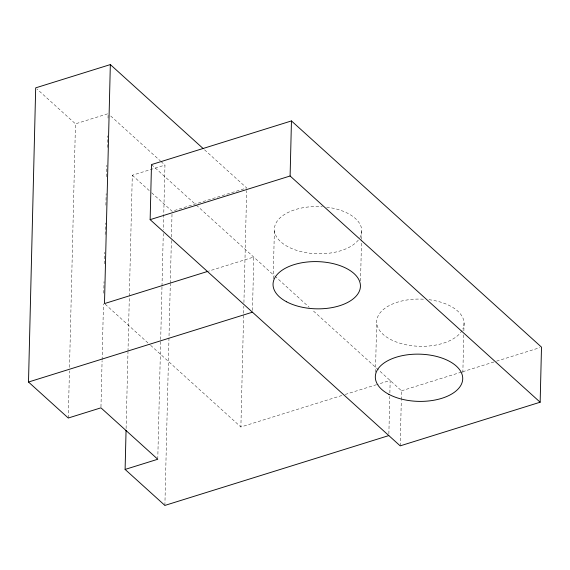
<?xml version="1.0" encoding="UTF-8"?>
<svg xmlns="http://www.w3.org/2000/svg" width="570" height="570" viewBox="0 0 570 570"><rect width="100%" height="100%" fill="white"/><g stroke="black" fill="none" stroke-linecap="round" stroke-linejoin="round"><path stroke-width="0.43" stroke-dasharray="2.85 2.14" d="M68.279 418.017L69.433 370.913M69.519 367.358L75.468 123.847L36.993 89.041M100.961 406.944L102.087 360.732M102.108 359.841L103.476 303.853M103.74 293.187L104.025 281.637M104.46 263.86L104.737 252.303M105.172 234.534L105.457 222.977M105.892 205.2L106.17 193.65M106.583 176.764L106.868 165.207M107.302 147.438L107.588 135.881M108.022 118.104L108.129 113.665L75.468 123.847M126.105 428.547L127.979 352.118M128.001 351.227L129.326 297.02M129.347 296.129L132.297 175.261L164.958 165.079L163.369 229.952M157.769 459.249L161.98 286.831M162.001 285.94L163.284 233.508M164.887 505.419L170.295 284.124M170.323 283.24L171.363 240.576M171.449 237.027L172.012 213.914M341.822 395.502L240.882 426.987L243.639 314.141M243.661 313.251L243.839 306.147M243.924 302.592L246.66 190.637M252.482 310.408L253.785 257.034L208.827 271.056M273.201 278.801L274.391 229.952M360.532 280.982L361.53 240.127M361.551 239.243L361.772 230.358M375.466 372.239L376.684 322.499M388.868 433.799L389.787 396.435M389.873 392.88L390.172 380.425L377.454 384.394M400.19 445.861L401.301 400.568M401.323 399.677L401.536 390.799L312.424 310.087M462.847 372.637L463.78 334.447M463.866 330.899L464.058 322.905M345.221 394.447L376.606 384.657M401.536 390.799L461.764 372.018M462.612 371.747L495.693 361.43M496.541 361.166L539.804 347.679M204.559 149.825L246.724 187.972L172.076 211.249L150.558 191.784M110.737 116.031L160.384 160.94M161.039 161.531L164.958 165.079M151.492 164.58L195.695 204.573M196.358 205.164L274.206 275.602M274.868 276.108L309.175 307.237M132.297 175.261L149.903 191.192M105.151 304.188L149.96 344.722M150.615 345.32L240.882 426.987M462.078 330.479A43.712 23.612 1.4 0 1 410.493 345.534A43.712 23.612 1.4 0 1 377.183 318.366A43.712 23.612 1.4 0 1 423.738 299.207M428.982 299.692A43.712 23.612 1.4 0 1 462.84 329.011M326.695 207.152A43.712 23.612 1.4 0 1 358.836 239.386M358.295 240.098A43.712 23.612 1.4 0 1 305.142 252.496A43.712 23.612 1.4 0 1 275.246 224.751A43.712 23.612 1.4 0 1 322.328 206.725"/><path stroke-width="0.85" d="M126.063 430.329L125.108 469.431L157.769 459.249L100.94 407.835L68.279 418.017L28.5 382.028L35.689 87.858L110.338 64.581L203.241 148.627M110.338 64.581L104.495 303.589L207.979 271.32M150.145 219.649L151.492 164.58L291.455 120.933L541.5 347.144L540.153 402.213L400.19 445.861L150.145 219.649L290.109 175.995L540.153 402.213M290.109 175.995L291.455 120.933M28.5 382.028L252.439 312.189M388.826 435.58L164.887 505.419L125.108 469.431M388.861 394.333A43.712 23.612 1.4 0 0 461.493 384.08A43.712 23.612 1.4 0 0 406.731 354.889A43.712 23.612 1.4 0 0 388.861 394.333M286.567 301.786A43.712 23.612 1.4 0 0 359.2 291.534A43.712 23.612 1.4 0 0 304.437 262.35A43.712 23.612 1.4 0 0 286.567 301.786"/></g></svg>
